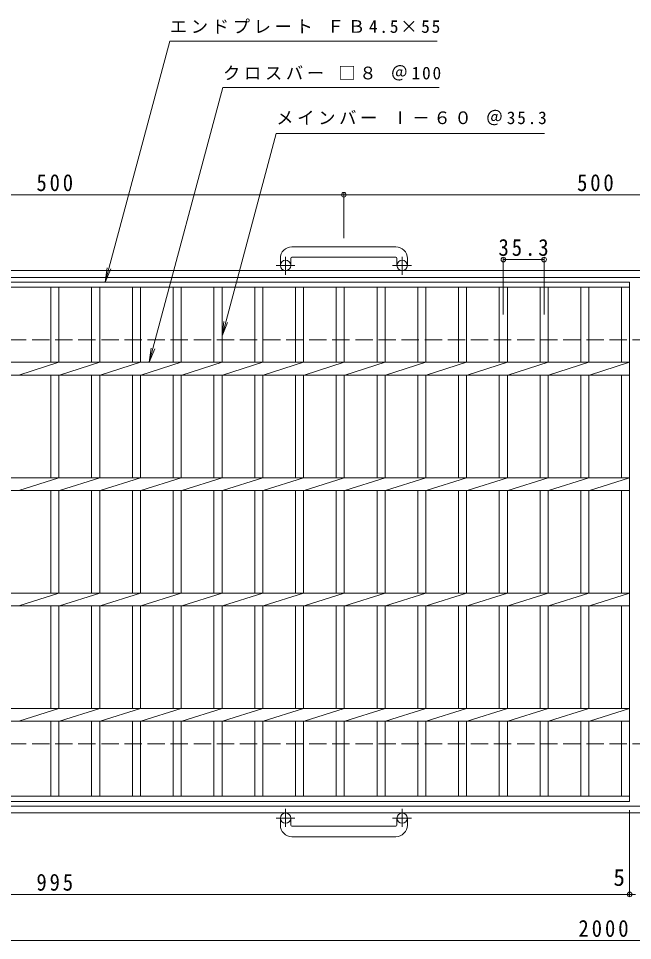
# Model space of a CAD drawing. Units: millimetres, scale not verified. Extents: x -850 to 933, y -687 to 670.
# Drawn here: x -341 to 191, y -129 to 670 of the extents above; entities that cross this region are included whole.
import ezdxf
from ezdxf.enums import TextEntityAlignment as Align

# ---------------------------------------------------------------- set-up
doc = ezdxf.new("R2010")
doc.units = ezdxf.units.MM
doc.header["$LTSCALE"] = 5
doc.header["$PDMODE"] = 32
doc.header["$PDSIZE"] = 4
doc.linetypes.add('CHAIN1', pattern=[8, 5, -1, 1, -1])
doc.linetypes.add('DASHED3', pattern=[4, 3, -1])
for name, color, linetype, lineweight in [('A-1_ピット', 2, 'Continuous', 9), ('A-2_蓋', 3, 'Continuous', 9), ('A-4_寸法', 7, 'Continuous', 9)]:
    doc.layers.add(name, color=color, linetype=linetype, lineweight=lineweight)
doc.styles.add('ＭＳ ゴシック', font='')
doc.styles.get('ＭＳ ゴシック').set_extended_font_data('MS Gothic')

msp = doc.modelspace()

# ---------------------------------------------------------------- linework, layer by layer
at = {"layer": 'A-1_ピット'}
for p, q in [((-14.258, 472.407), (-104.258, 472.407)), ((-114.258, 462.407), (-114.258, 456.307)), ((-105.258, 462.407), (-105.258, 456.307)), ((-104.259, 463.407), (-14.258, 463.407)), ((-13.258, 462.407), (-13.258, 456.307)), ((-4.258, 462.407), (-4.258, 456.307)), ((-809.258, 451.807), (355.999, 451.807)), ((-809.258, 445.807), (355.999, 445.807)), ((-809.258, -12.193), (355.999, -12.193)), ((-809.258, -18.193), (355.999, -18.193)), ((-114.258, -28.794), (-114.258, -22.693)), ((-105.258, -28.794), (-105.258, -22.693)), ((-13.258, -28.794), (-13.258, -22.693)), ((-4.258, -28.794), (-4.258, -22.693)), ((-104.259, -29.794), (-14.258, -29.794)), ((-14.258, -38.793), (-104.258, -38.793))]:
    msp.add_line(p, q, dxfattribs=at)
at = {"layer": 'A-1_ピット', "linetype": 'CHAIN1'}
for p, q in [((-109.758, 448.2), (-109.758, 463.797)), ((-8.758, 448.2), (-8.758, 463.797)), ((-101.595, 456.307), (-118.002, 456.307)), ((-0.595, 456.307), (-17.003, 456.307)), ((-109.758, -14.586), (-109.758, -30.183)), ((-8.758, -14.586), (-8.758, -30.183)), ((-101.595, -22.693), (-118.002, -22.693)), ((-0.595, -22.693), (-17.003, -22.693))]:
    msp.add_line(p, q, dxfattribs=at)
at = {"layer": 'A-1_ピット', "linetype": 'DASHED3'}
for p, q in [((-809.258, 391.807), (355.999, 391.807)), ((-809.258, 41.807), (355.999, 41.807))]:
    msp.add_line(p, q, dxfattribs=at)
at = {"layer": 'A-1_ピット'}
for centre in [(-109.758, 456.307), (-8.758, 456.307), (-109.758, -22.693), (-8.758, -22.693)]:
    msp.add_circle(centre, 4.5, dxfattribs=at)
for centre, radius, start, end in [((-104.258, 462.407), 10, 90, 180), ((-14.258, 462.407), 10, 0, 90), ((-104.259, 462.407), 1, 90, 180), ((-14.258, 462.407), 1, 0, 90), ((-104.258, -28.794), 10, 180, 270), ((-104.259, -28.794), 1, 180, 270), ((-14.258, -28.794), 10, 270, 0), ((-14.258, -28.794), 1, 270, 0)]:
    msp.add_arc(centre, radius, start, end, dxfattribs=at)
at = {"layer": 'A-2_蓋'}
for p, q in [((-806.758, 441.807), (188.242, 441.807)), ((188.242, 441.807), (188.242, -8.193)), ((-806.758, 437.307), (188.242, 437.307)), ((-312.958, 437.307), (-312.958, 372.307)), ((-305.958, 437.307), (-305.958, 372.307)), ((-277.658, 437.307), (-277.658, 372.307)), ((-270.658, 437.307), (-270.658, 372.307)), ((-242.358, 437.307), (-242.358, 372.307)), ((-235.358, 437.307), (-235.358, 372.307)), ((-207.058, 437.307), (-207.058, 372.307)), ((-200.058, 437.307), (-200.058, 372.307)), ((-171.758, 437.307), (-171.758, 372.307)), ((-164.758, 437.307), (-164.758, 372.307)), ((-136.458, 437.307), (-136.458, 372.307)), ((-129.458, 437.307), (-129.458, 372.307)), ((-101.158, 437.307), (-101.158, 372.307)), ((-94.158, 437.307), (-94.158, 372.307)), ((-65.858, 437.307), (-65.858, 372.307)), ((-58.858, 437.307), (-58.858, 372.307)), ((-30.558, 437.307), (-30.558, 372.307)), ((-23.558, 437.307), (-23.558, 372.307)), ((4.742, 437.307), (4.742, 372.307)), ((11.742, 437.307), (11.742, 372.307)), ((40.042, 437.307), (40.042, 372.307)), ((47.042, 437.307), (47.042, 372.307)), ((75.342, 437.307), (75.342, 372.307)), ((82.342, 437.307), (82.342, 372.307)), ((110.642, 437.307), (110.642, 372.307)), ((117.642, 437.307), (117.642, 372.307)), ((145.942, 437.307), (145.942, 372.307)), ((152.942, 437.307), (152.942, 372.307)), ((181.242, 437.307), (181.242, 372.307)), ((-806.758, 372.307), (188.242, 372.307)), ((-340.858, 361.307), (-305.958, 372.307)), ((-305.558, 361.307), (-270.658, 372.307)), ((-270.258, 361.307), (-235.358, 372.307)), ((-234.958, 361.307), (-200.058, 372.307)), ((-199.658, 361.307), (-164.758, 372.307)), ((-164.358, 361.307), (-129.458, 372.307)), ((-129.058, 361.307), (-94.158, 372.307)), ((-93.758, 361.307), (-58.858, 372.307)), ((-58.458, 361.307), (-23.558, 372.307)), ((-23.158, 361.307), (11.742, 372.307)), ((12.142, 361.307), (47.042, 372.307)), ((47.442, 361.307), (82.342, 372.307)), ((82.742, 361.307), (117.642, 372.307)), ((118.042, 361.307), (152.942, 372.307)), ((153.342, 361.307), (188.242, 372.307)), ((-806.758, 361.307), (188.242, 361.307)), ((-312.958, 361.307), (-312.958, 272.307)), ((-305.958, 361.307), (-305.958, 272.307)), ((-277.658, 361.307), (-277.658, 272.307)), ((-270.658, 361.307), (-270.658, 272.307)), ((-242.358, 361.307), (-242.358, 272.307)), ((-235.358, 361.307), (-235.358, 272.307)), ((-207.058, 361.307), (-207.058, 272.307)), ((-200.058, 361.307), (-200.058, 272.307)), ((-171.758, 361.307), (-171.758, 272.307)), ((-164.758, 361.307), (-164.758, 272.307)), ((-136.458, 361.307), (-136.458, 272.307)), ((-129.458, 361.307), (-129.458, 272.307)), ((-101.158, 361.307), (-101.158, 272.307)), ((-94.158, 361.307), (-94.158, 272.307)), ((-65.858, 361.307), (-65.858, 272.307)), ((-58.858, 361.307), (-58.858, 272.307)), ((-30.558, 361.307), (-30.558, 272.307)), ((-23.558, 361.307), (-23.558, 272.307)), ((4.742, 361.307), (4.742, 272.307)), ((11.742, 361.307), (11.742, 272.307)), ((40.042, 361.307), (40.042, 272.307)), ((47.042, 361.307), (47.042, 272.307)), ((75.342, 361.307), (75.342, 272.307)), ((82.342, 361.307), (82.342, 272.307)), ((110.642, 361.307), (110.642, 272.307)), ((117.642, 361.307), (117.642, 272.307)), ((145.942, 361.307), (145.942, 272.307)), ((152.942, 361.307), (152.942, 272.307)), ((181.242, 361.307), (181.242, 272.307)), ((-806.758, 272.307), (188.242, 272.307)), ((-340.858, 261.307), (-305.958, 272.307)), ((-305.558, 261.307), (-270.658, 272.307)), ((-270.258, 261.307), (-235.358, 272.307)), ((-234.958, 261.307), (-200.058, 272.307)), ((-199.658, 261.307), (-164.758, 272.307)), ((-164.358, 261.307), (-129.458, 272.307)), ((-129.058, 261.307), (-94.158, 272.307)), ((-93.758, 261.307), (-58.858, 272.307)), ((-58.458, 261.307), (-23.558, 272.307)), ((-23.158, 261.307), (11.742, 272.307)), ((12.142, 261.307), (47.042, 272.307)), ((47.442, 261.307), (82.342, 272.307)), ((82.742, 261.307), (117.642, 272.307)), ((118.042, 261.307), (152.942, 272.307)), ((153.342, 261.307), (188.242, 272.307)), ((-806.758, 261.307), (188.242, 261.307)), ((-312.958, 261.307), (-312.958, 172.307)), ((-305.958, 261.307), (-305.958, 172.307)), ((-277.658, 261.307), (-277.658, 172.307)), ((-270.658, 261.307), (-270.658, 172.307)), ((-242.358, 261.307), (-242.358, 172.307)), ((-235.358, 261.307), (-235.358, 172.307)), ((-207.058, 261.307), (-207.058, 172.307)), ((-200.058, 261.307), (-200.058, 172.307)), ((-171.758, 261.307), (-171.758, 172.307)), ((-164.758, 261.307), (-164.758, 172.307)), ((-136.458, 261.307), (-136.458, 172.307)), ((-129.458, 261.307), (-129.458, 172.307)), ((-101.158, 261.307), (-101.158, 172.307)), ((-94.158, 261.307), (-94.158, 172.307)), ((-65.858, 261.307), (-65.858, 172.307)), ((-58.858, 261.307), (-58.858, 172.307)), ((-30.558, 261.307), (-30.558, 172.307)), ((-23.558, 261.307), (-23.558, 172.307)), ((4.742, 261.307), (4.742, 172.307)), ((11.742, 261.307), (11.742, 172.307)), ((40.042, 261.307), (40.042, 172.307)), ((47.042, 261.307), (47.042, 172.307)), ((75.342, 261.307), (75.342, 172.307)), ((82.342, 261.307), (82.342, 172.307)), ((110.642, 261.307), (110.642, 172.307)), ((117.642, 261.307), (117.642, 172.307)), ((145.942, 261.307), (145.942, 172.307)), ((152.942, 261.307), (152.942, 172.307)), ((181.242, 261.307), (181.242, 172.307)), ((-806.758, 172.306), (188.242, 172.306)), ((-340.858, 161.307), (-305.958, 172.307)), ((-305.558, 161.307), (-270.658, 172.307)), ((-270.258, 161.307), (-235.358, 172.307)), ((-234.958, 161.307), (-200.058, 172.307)), ((-199.658, 161.307), (-164.758, 172.307)), ((-164.358, 161.307), (-129.458, 172.307)), ((-129.058, 161.307), (-94.158, 172.307)), ((-93.758, 161.307), (-58.858, 172.307)), ((-58.458, 161.307), (-23.558, 172.307)), ((-23.158, 161.307), (11.742, 172.307)), ((12.142, 161.307), (47.042, 172.307)), ((47.442, 161.307), (82.342, 172.307)), ((82.742, 161.307), (117.642, 172.307)), ((118.042, 161.307), (152.942, 172.307)), ((153.342, 161.307), (188.242, 172.307)), ((-806.758, 161.307), (188.242, 161.307)), ((-312.958, 161.307), (-312.958, 72.306)), ((-305.958, 161.307), (-305.958, 72.306)), ((-277.658, 161.307), (-277.658, 72.306)), ((-270.658, 161.307), (-270.658, 72.306)), ((-242.358, 161.307), (-242.358, 72.306)), ((-235.358, 161.307), (-235.358, 72.306)), ((-207.058, 161.307), (-207.058, 72.306)), ((-200.058, 161.307), (-200.058, 72.306)), ((-171.758, 161.307), (-171.758, 72.306)), ((-164.758, 161.307), (-164.758, 72.306)), ((-136.458, 161.307), (-136.458, 72.306)), ((-129.458, 161.307), (-129.458, 72.306)), ((-101.158, 161.307), (-101.158, 72.306)), ((-94.158, 161.307), (-94.158, 72.306)), ((-65.858, 161.307), (-65.858, 72.306)), ((-58.858, 161.307), (-58.858, 72.306)), ((-30.558, 161.307), (-30.558, 72.306)), ((-23.558, 161.307), (-23.558, 72.306)), ((4.742, 161.307), (4.742, 72.306)), ((11.742, 161.307), (11.742, 72.306)), ((40.042, 161.307), (40.042, 72.306)), ((47.042, 161.307), (47.042, 72.306)), ((75.342, 161.307), (75.342, 72.306)), ((82.342, 161.307), (82.342, 72.306)), ((110.642, 161.307), (110.642, 72.306)), ((117.642, 161.307), (117.642, 72.306)), ((145.942, 161.307), (145.942, 72.306)), ((152.942, 161.307), (152.942, 72.306)), ((181.242, 161.307), (181.242, 72.306)), ((-806.758, 72.307), (188.242, 72.307)), ((-340.858, 61.307), (-305.958, 72.307)), ((-305.558, 61.307), (-270.658, 72.307)), ((-270.258, 61.307), (-235.358, 72.307)), ((-234.958, 61.307), (-200.058, 72.307)), ((-199.658, 61.307), (-164.758, 72.307)), ((-164.358, 61.307), (-129.458, 72.307)), ((-129.058, 61.307), (-94.158, 72.307)), ((-93.758, 61.307), (-58.858, 72.307)), ((-58.458, 61.307), (-23.558, 72.307)), ((-23.158, 61.307), (11.742, 72.307)), ((12.142, 61.307), (47.042, 72.307)), ((47.442, 61.307), (82.342, 72.307)), ((82.742, 61.307), (117.642, 72.307)), ((118.042, 61.307), (152.942, 72.307)), ((153.342, 61.307), (188.242, 72.307)), ((-806.758, 61.307), (188.242, 61.307)), ((-312.958, 61.307), (-312.958, -3.693)), ((-305.958, 61.307), (-305.958, -3.693)), ((-277.658, 61.307), (-277.658, -3.693)), ((-270.658, 61.307), (-270.658, -3.693)), ((-242.358, 61.307), (-242.358, -3.693)), ((-235.358, 61.307), (-235.358, -3.693)), ((-207.058, 61.307), (-207.058, -3.693)), ((-200.058, 61.307), (-200.058, -3.693)), ((-171.758, 61.307), (-171.758, -3.693)), ((-164.758, 61.307), (-164.758, -3.693)), ((-136.458, 61.307), (-136.458, -3.693)), ((-129.458, 61.307), (-129.458, -3.693)), ((-101.158, 61.307), (-101.158, -3.693)), ((-94.158, 61.307), (-94.158, -3.693)), ((-65.858, 61.307), (-65.858, -3.693)), ((-58.858, 61.307), (-58.858, -3.693)), ((-30.558, 61.307), (-30.558, -3.693)), ((-23.558, 61.307), (-23.558, -3.693)), ((4.742, 61.307), (4.742, -3.693)), ((11.742, 61.307), (11.742, -3.693)), ((40.042, 61.307), (40.042, -3.693)), ((47.042, 61.307), (47.042, -3.693)), ((75.342, 61.307), (75.342, -3.693)), ((82.342, 61.307), (82.342, -3.693)), ((110.642, 61.307), (110.642, -3.693)), ((117.642, 61.307), (117.642, -3.693)), ((145.942, 61.307), (145.942, -3.693)), ((152.942, 61.307), (152.942, -3.693)), ((181.242, 61.307), (181.242, -3.693)), ((188.242, -3.693), (-806.758, -3.693)), ((188.242, -8.193), (-806.758, -8.193))]:
    msp.add_line(p, q, dxfattribs=at)
at = {"layer": 'A-4_寸法'}
for p, q in [((-559.258, 517.49), (-59.258, 517.49)), ((-59.258, 479.907), (-59.258, 518.99)), ((-59.258, 517.49), (355.999, 517.49)), ((78.842, 413.785), (78.842, 462.845)), ((78.842, 461.345), (114.142, 461.345)), ((114.142, 413.785), (114.142, 462.845)), ((-265.938, 441.807), (-264.306, 454.2)), ((-265.938, 441.807), (-261.154, 453.355)), ((-164.758, 395.4), (-163.127, 407.793)), ((-164.758, 395.4), (-159.975, 406.948)), ((-227.753, 372.307), (-226.121, 384.7)), ((-227.753, 372.307), (-222.969, 383.856)), ((188.242, -15.693), (188.242, -90.294)), ((-850.365, -88.794), (188.242, -88.794)), ((188.242, -88.794), (193.242, -88.794)), ((-809.258, -128.794), (355.999, -128.794))]:
    msp.add_line(p, q, dxfattribs=at)
for points in [[(-265.938, 441.807), (-210.023, 650.483), (21.429, 650.483)], [(-227.753, 372.307), (-163.934, 610.483), (23.166, 610.483)], [(-164.758, 395.4), (-117.845, 570.483), (114.382, 570.483)]]:
    msp.add_lwpolyline(points, dxfattribs=at)
for p in [(-59.258, 517.49), (78.842, 461.345), (114.142, 461.345), (188.242, -88.794)]:
    msp.add_point(p, dxfattribs=at)

# ---------------------------------------------------------------- texts
at = {"layer": 'A-4_寸法', "color": 2, "style": 'ＭＳ ゴシック'}
msp.add_text('5', height=14.66, dxfattribs=at).set_placement((174.137, -85.794), align=Align.BOTTOM_LEFT)
at = {"layer": 'A-4_寸法', "char_height": 11, "attachment_point": 7, "style": 'ＭＳ ゴシック'}
for s, insert in [('\\T1.21;エンドプレート\\~ＦＢ4.5×55', (-210.023, 657.196)), ('\\T1.21;クロスバー\\~□８\\~＠100', (-163.934, 616.472)), ('\\T1.21;メインバー\\~Ⅰ－６０\\~＠35.3', (-117.845, 577.718))]:
    msp.add_mtext(s, dxfattribs=dict(at, insert=insert))
at = {"layer": 'A-4_寸法', "color": 2, "char_height": 14.66, "attachment_point": 7, "style": 'ＭＳ ゴシック'}
for s, insert in [('\\T1.27;\\W0.9;500', (-325.508, 520.49)), ('\\T1.27;\\W0.9;500', (142.675, 520.49)), ('\\T1.28;\\W0.9;35.3', (74.617, 464.345)), ('\\T1.27;\\W0.9;995', (-325.508, -85.794)), ('\\T1.28;\\W0.9;2000', (143.864, -125.794))]:
    msp.add_mtext(s, dxfattribs=dict(at, insert=insert))

doc.saveas('drawing.dxf')
